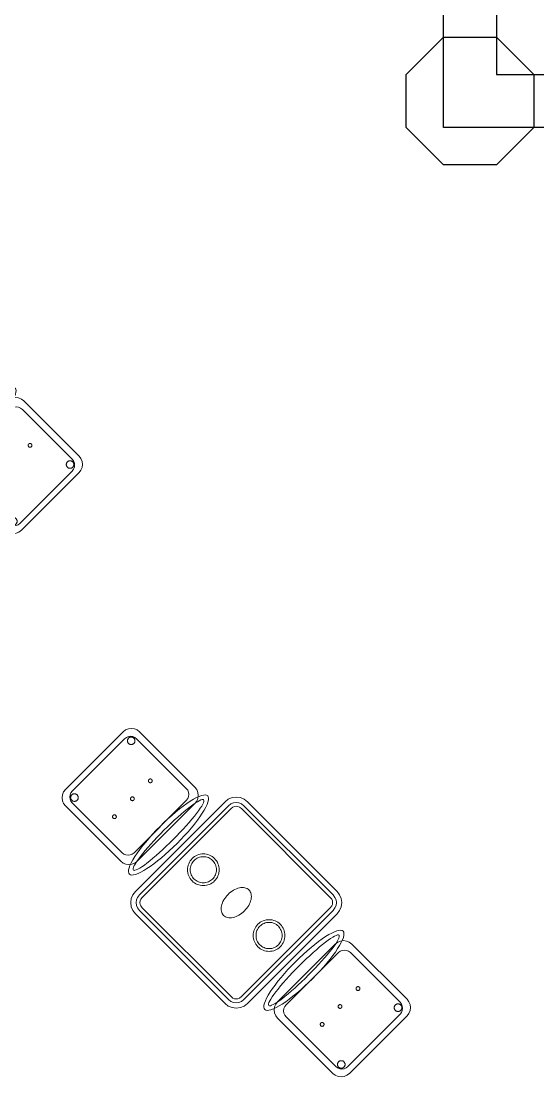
# Model space of a CAD drawing. Header units: metres. Extents: x 2172.2 to 2210.6, y 415.3 to 458.1.
# Drawn here: x 2199.91 to 2202.36, y 432.27 to 437.29 of the extents above; entities that cross this region are included whole.
import ezdxf

# ---------------------------------------------------------------- set-up
doc = ezdxf.new("R2010")
doc.units = ezdxf.units.M
for name, color, linetype, lineweight in [('NC_N1_CHAIRS', 7, 'CONTINUOUS', 13), ('NC_N1_COLUMNS', 7, 'CONTINUOUS', 25), ('NC_N1_TABLES', 7, 'CONTINUOUS', 13), ('NC_N1_WALLS', 7, 'CONTINUOUS', 25)]:
    doc.layers.add(name, color=color, linetype=linetype, lineweight=lineweight)

# ---------------------------------------------------------------- blocks, each defined once
blk = doc.blocks.new('NC_N1_ARCHITECTURE')
at = {"layer": 'NC_N1_COLUMNS', "linetype": 'CONTINUOUS', "lineweight": -2}
blk.add_lwpolyline([(11.911421, 2.614322), (11.734645, 2.791097), (11.734677, 3.041131), (11.911421, 3.217871), (12.161419, 3.217871), (12.338195, 3.041095), (12.338195, 2.791097), (12.161419, 2.614322)], close=True, dxfattribs=at)
at = {"layer": 'NC_N1_WALLS', "linetype": 'CONTINUOUS', "lineweight": -2}
blk.add_lwpolyline([(11.91142, 2.791096), (11.91142, 6.166096), (12.16142, 6.166096), (12.16142, 3.041096), (13.53642, 3.041096), (13.53642, 2.791096)], close=True, dxfattribs=at)
blk = doc.blocks.new('NC_N1_CHAIR_IVORY')
at = {"color": 0, "linetype": 'CONTINUOUS', "lineweight": -2}
for points in [[(0.262, 0.222), (0.2607, 0.2276), (0.257, 0.2331), (0.2507, 0.2385), (0.2421, 0.2438), (0.2311, 0.2489), (0.2178, 0.2537), (0.2025, 0.2582), (0.1853, 0.2623), (0.1662, 0.2661), (0.1456, 0.2694), (0.1235, 0.2723), (0.1003, 0.2747), (0.0761, 0.2765), (0.0511, 0.2779), (0.0257, 0.2787), (0, 0.279), (-0.0257, 0.2787), (-0.0511, 0.2779), (-0.0761, 0.2765), (-0.1003, 0.2747), (-0.1235, 0.2723), (-0.1456, 0.2694), (-0.1662, 0.2661), (-0.1853, 0.2623), (-0.2025, 0.2582), (-0.2178, 0.2537), (-0.2311, 0.2489), (-0.2421, 0.2438), (-0.2507, 0.2385), (-0.257, 0.2331), (-0.2607, 0.2276), (-0.262, 0.222), (-0.2607, 0.2164), (-0.257, 0.2109), (-0.2507, 0.2055), (-0.2421, 0.2002), (-0.2311, 0.1951), (-0.2178, 0.1903), (-0.2025, 0.1858), (-0.1853, 0.1817), (-0.1662, 0.1779), (-0.1456, 0.1746), (-0.1235, 0.1717), (-0.1003, 0.1693), (-0.0761, 0.1675), (-0.0511, 0.1661), (-0.0257, 0.1653), (0, 0.165), (0.0257, 0.1653), (0.0511, 0.1661), (0.0761, 0.1675), (0.1003, 0.1693), (0.1235, 0.1717), (0.1456, 0.1746), (0.1662, 0.1779), (0.1853, 0.1817), (0.2025, 0.1858), (0.2178, 0.1903), (0.2311, 0.1951), (0.2421, 0.2002), (0.2507, 0.2055), (0.257, 0.2109), (0.2607, 0.2164)], [(0.235, 0.222), (0.2339, 0.225), (0.2305, 0.228), (0.2249, 0.231), (0.2171, 0.2339), (0.2073, 0.2366), (0.1954, 0.2392), (0.1817, 0.2417), (0.1662, 0.2439), (0.1491, 0.246), (0.1306, 0.2478), (0.1108, 0.2493), (0.0899, 0.2506), (0.0682, 0.2517), (0.0458, 0.2524), (0.023, 0.2529), (0, 0.253), (-0.023, 0.2529), (-0.0458, 0.2524), (-0.0682, 0.2517), (-0.0899, 0.2506), (-0.1108, 0.2493), (-0.1306, 0.2478), (-0.1491, 0.246), (-0.1662, 0.2439), (-0.1817, 0.2417), (-0.1954, 0.2392), (-0.2073, 0.2366), (-0.2171, 0.2339), (-0.2249, 0.231), (-0.2305, 0.228), (-0.2339, 0.225), (-0.235, 0.222), (-0.2339, 0.219), (-0.2305, 0.216), (-0.2249, 0.213), (-0.2171, 0.2101), (-0.2073, 0.2074), (-0.1954, 0.2048), (-0.1817, 0.2023), (-0.1662, 0.2001), (-0.1491, 0.198), (-0.1306, 0.1962), (-0.1108, 0.1947), (-0.0899, 0.1934), (-0.0682, 0.1923), (-0.0458, 0.1916), (-0.023, 0.1911), (0, 0.191), (0.023, 0.1911), (0.0458, 0.1916), (0.0682, 0.1923), (0.0899, 0.1934), (0.1108, 0.1947), (0.1306, 0.1962), (0.1491, 0.198), (0.1662, 0.2001), (0.1817, 0.2023), (0.1954, 0.2048), (0.2073, 0.2074), (0.2171, 0.2101), (0.2249, 0.213), (0.2305, 0.216), (0.2339, 0.219)], [(0.193, -0.275), (-0.193, -0.275), (-0.2072, -0.2731), (-0.2205, -0.2676), (-0.2319, -0.2589), (-0.2406, -0.2475), (-0.2461, -0.2342), (-0.248, -0.22), (-0.248, 0.15), (-0.2461, 0.1642), (-0.2406, 0.1775), (-0.2319, 0.1889), (-0.2205, 0.1976), (-0.2072, 0.2031), (-0.193, 0.205), (0.193, 0.205), (0.2072, 0.2031), (0.2205, 0.1976), (0.2319, 0.1889), (0.2406, 0.1775), (0.2461, 0.1642), (0.248, 0.15), (0.248, -0.22), (0.2461, -0.2342), (0.2406, -0.2475), (0.2319, -0.2589), (0.2205, -0.2676), (0.2072, -0.2731)], [(0.175, -0.247), (-0.175, -0.247), (-0.1854, -0.2456), (-0.195, -0.2416), (-0.2033, -0.2353), (-0.2096, -0.227), (-0.2136, -0.2174), (-0.215, -0.207), (-0.215, 0.126), (-0.2136, 0.1364), (-0.2096, 0.146), (-0.2033, 0.1543), (-0.195, 0.1606), (-0.1854, 0.1646), (-0.175, 0.166), (0.175, 0.166), (0.1854, 0.1646), (0.195, 0.1606), (0.2033, 0.1543), (0.2096, 0.146), (0.2136, 0.1364), (0.215, 0.126), (0.215, -0.207), (0.2136, -0.2174), (0.2096, -0.227), (0.2033, -0.2353), (0.195, -0.2416), (0.1854, -0.2456)], [(-0.111, -0.02), (-0.111, -0.0209), (-0.1112, -0.0218), (-0.1114, -0.0226), (-0.1117, -0.0234), (-0.1121, -0.0242), (-0.1125, -0.025), (-0.113, -0.0257), (-0.1136, -0.0264), (-0.1143, -0.027), (-0.115, -0.0275), (-0.1158, -0.0279), (-0.1166, -0.0283), (-0.1174, -0.0286), (-0.1182, -0.0288), (-0.1191, -0.029), (-0.12, -0.029), (-0.1209, -0.029), (-0.1218, -0.0288), (-0.1226, -0.0286), (-0.1234, -0.0283), (-0.1242, -0.0279), (-0.125, -0.0275), (-0.1257, -0.027), (-0.1264, -0.0264), (-0.127, -0.0257), (-0.1275, -0.025), (-0.1279, -0.0242), (-0.1283, -0.0234), (-0.1286, -0.0226), (-0.1288, -0.0218), (-0.129, -0.0209), (-0.129, -0.02), (-0.129, -0.0191), (-0.1288, -0.0182), (-0.1286, -0.0174), (-0.1283, -0.0166), (-0.1279, -0.0158), (-0.1275, -0.015), (-0.127, -0.0143), (-0.1264, -0.0136), (-0.1257, -0.013), (-0.125, -0.0125), (-0.1242, -0.0121), (-0.1234, -0.0117), (-0.1226, -0.0114), (-0.1218, -0.0112), (-0.1209, -0.011), (-0.12, -0.011), (-0.1191, -0.011), (-0.1182, -0.0112), (-0.1174, -0.0114), (-0.1166, -0.0117), (-0.1158, -0.0121), (-0.115, -0.0125), (-0.1143, -0.013), (-0.1136, -0.0136), (-0.113, -0.0143), (-0.1125, -0.015), (-0.1121, -0.0158), (-0.1117, -0.0166), (-0.1114, -0.0174), (-0.1112, -0.0182), (-0.111, -0.0191)], [(0.009, -0.02), (0.009, -0.0209), (0.0088, -0.0218), (0.0086, -0.0226), (0.0083, -0.0234), (0.0079, -0.0242), (0.0075, -0.025), (0.007, -0.0257), (0.0064, -0.0264), (0.0057, -0.027), (0.005, -0.0275), (0.0042, -0.0279), (0.0034, -0.0283), (0.0026, -0.0286), (0.0018, -0.0288), (0.0009, -0.029), (0, -0.029), (-0.0009, -0.029), (-0.0018, -0.0288), (-0.0026, -0.0286), (-0.0034, -0.0283), (-0.0042, -0.0279), (-0.005, -0.0275), (-0.0057, -0.027), (-0.0064, -0.0264), (-0.007, -0.0257), (-0.0075, -0.025), (-0.0079, -0.0242), (-0.0083, -0.0234), (-0.0086, -0.0226), (-0.0088, -0.0218), (-0.009, -0.0209), (-0.009, -0.02), (-0.009, -0.0191), (-0.0088, -0.0182), (-0.0086, -0.0174), (-0.0083, -0.0166), (-0.0079, -0.0158), (-0.0075, -0.015), (-0.007, -0.0143), (-0.0064, -0.0136), (-0.0057, -0.013), (-0.005, -0.0125), (-0.0042, -0.0121), (-0.0034, -0.0117), (-0.0026, -0.0114), (-0.0018, -0.0112), (-0.0009, -0.011), (0, -0.011), (0.0009, -0.011), (0.0018, -0.0112), (0.0026, -0.0114), (0.0034, -0.0117), (0.0042, -0.0121), (0.005, -0.0125), (0.0057, -0.013), (0.0064, -0.0136), (0.007, -0.0143), (0.0075, -0.015), (0.0079, -0.0158), (0.0083, -0.0166), (0.0086, -0.0174), (0.0088, -0.0182), (0.009, -0.0191)], [(0.129, -0.02), (0.129, -0.0209), (0.1288, -0.0218), (0.1286, -0.0226), (0.1283, -0.0234), (0.1279, -0.0242), (0.1275, -0.025), (0.127, -0.0257), (0.1264, -0.0264), (0.1257, -0.027), (0.125, -0.0275), (0.1242, -0.0279), (0.1234, -0.0283), (0.1226, -0.0286), (0.1218, -0.0288), (0.1209, -0.029), (0.12, -0.029), (0.1191, -0.029), (0.1182, -0.0288), (0.1174, -0.0286), (0.1166, -0.0283), (0.1158, -0.0279), (0.115, -0.0275), (0.1143, -0.027), (0.1136, -0.0264), (0.113, -0.0257), (0.1125, -0.025), (0.1121, -0.0242), (0.1117, -0.0234), (0.1114, -0.0226), (0.1112, -0.0218), (0.111, -0.0209), (0.111, -0.02), (0.111, -0.0191), (0.1112, -0.0182), (0.1114, -0.0174), (0.1117, -0.0166), (0.1121, -0.0158), (0.1125, -0.015), (0.113, -0.0143), (0.1136, -0.0136), (0.1143, -0.013), (0.115, -0.0125), (0.1158, -0.0121), (0.1166, -0.0117), (0.1174, -0.0114), (0.1182, -0.0112), (0.1191, -0.011), (0.12, -0.011), (0.1209, -0.011), (0.1218, -0.0112), (0.1226, -0.0114), (0.1234, -0.0117), (0.1242, -0.0121), (0.125, -0.0125), (0.1257, -0.013), (0.1264, -0.0136), (0.127, -0.0143), (0.1275, -0.015), (0.1279, -0.0158), (0.1283, -0.0166), (0.1286, -0.0174), (0.1288, -0.0182), (0.129, -0.0191)], [(-0.172, -0.218), (-0.1721, -0.2198), (-0.1723, -0.2215), (-0.1728, -0.2232), (-0.1734, -0.2249), (-0.1741, -0.2265), (-0.175, -0.228), (-0.1761, -0.2294), (-0.1773, -0.2307), (-0.1786, -0.2319), (-0.18, -0.233), (-0.1815, -0.2339), (-0.1831, -0.2346), (-0.1848, -0.2352), (-0.1865, -0.2357), (-0.1882, -0.2359), (-0.19, -0.236), (-0.1918, -0.2359), (-0.1935, -0.2357), (-0.1952, -0.2352), (-0.1969, -0.2346), (-0.1985, -0.2339), (-0.2, -0.233), (-0.2014, -0.2319), (-0.2027, -0.2307), (-0.2039, -0.2294), (-0.205, -0.228), (-0.2059, -0.2265), (-0.2066, -0.2249), (-0.2072, -0.2232), (-0.2077, -0.2215), (-0.2079, -0.2198), (-0.208, -0.218), (-0.2079, -0.2162), (-0.2077, -0.2145), (-0.2072, -0.2128), (-0.2066, -0.2111), (-0.2059, -0.2095), (-0.205, -0.208), (-0.2039, -0.2066), (-0.2027, -0.2053), (-0.2014, -0.2041), (-0.2, -0.203), (-0.1985, -0.2021), (-0.1969, -0.2014), (-0.1952, -0.2008), (-0.1935, -0.2003), (-0.1918, -0.2001), (-0.19, -0.2), (-0.1882, -0.2001), (-0.1865, -0.2003), (-0.1848, -0.2008), (-0.1831, -0.2014), (-0.1815, -0.2021), (-0.18, -0.203), (-0.1786, -0.2041), (-0.1773, -0.2053), (-0.1761, -0.2066), (-0.175, -0.208), (-0.1741, -0.2095), (-0.1734, -0.2111), (-0.1728, -0.2128), (-0.1723, -0.2145), (-0.1721, -0.2162)], [(0.208, -0.218), (0.2079, -0.2198), (0.2077, -0.2215), (0.2072, -0.2232), (0.2066, -0.2249), (0.2059, -0.2265), (0.205, -0.228), (0.2039, -0.2294), (0.2027, -0.2307), (0.2014, -0.2319), (0.2, -0.233), (0.1985, -0.2339), (0.1969, -0.2346), (0.1952, -0.2352), (0.1935, -0.2357), (0.1918, -0.2359), (0.19, -0.236), (0.1882, -0.2359), (0.1865, -0.2357), (0.1848, -0.2352), (0.1831, -0.2346), (0.1815, -0.2339), (0.18, -0.233), (0.1786, -0.2319), (0.1773, -0.2307), (0.1761, -0.2294), (0.175, -0.228), (0.1741, -0.2265), (0.1734, -0.2249), (0.1728, -0.2232), (0.1723, -0.2215), (0.1721, -0.2198), (0.172, -0.218), (0.1721, -0.2162), (0.1723, -0.2145), (0.1728, -0.2128), (0.1734, -0.2111), (0.1741, -0.2095), (0.175, -0.208), (0.1761, -0.2066), (0.1773, -0.2053), (0.1786, -0.2041), (0.18, -0.203), (0.1815, -0.2021), (0.1831, -0.2014), (0.1848, -0.2008), (0.1865, -0.2003), (0.1882, -0.2001), (0.19, -0.2), (0.1918, -0.2001), (0.1935, -0.2003), (0.1952, -0.2008), (0.1969, -0.2014), (0.1985, -0.2021), (0.2, -0.203), (0.2014, -0.2041), (0.2027, -0.2053), (0.2039, -0.2066), (0.205, -0.208), (0.2059, -0.2095), (0.2066, -0.2111), (0.2072, -0.2128), (0.2077, -0.2145), (0.2079, -0.2162)]]:
    blk.add_lwpolyline(points, close=True, dxfattribs=at)
blk = doc.blocks.new('NC_N1_DINING_TWO_SQUARE')
at = {"color": 0, "linetype": 'CONTINUOUS', "lineweight": -2}
for points in [[(0.3, -0.375), (-0.3, -0.375), (-0.3194, -0.3724), (-0.3375, -0.365), (-0.353, -0.353), (-0.365, -0.3375), (-0.3724, -0.3194), (-0.375, -0.3), (-0.375, 0.3), (-0.3724, 0.3194), (-0.365, 0.3375), (-0.353, 0.353), (-0.3375, 0.365), (-0.3194, 0.3724), (-0.3, 0.375), (0.3, 0.375), (0.3194, 0.3724), (0.3375, 0.365), (0.353, 0.353), (0.365, 0.3375), (0.3724, 0.3194), (0.375, 0.3), (0.375, -0.3), (0.3724, -0.3194), (0.365, -0.3375), (0.353, -0.353), (0.3375, -0.365), (0.3194, -0.3724)], [(0.2984, -0.35), (-0.2984, -0.35), (-0.3129, -0.3481), (-0.3249, -0.3431), (-0.3352, -0.3352), (-0.3431, -0.3249), (-0.3481, -0.3129), (-0.35, -0.2984), (-0.35, 0.2984), (-0.3481, 0.3129), (-0.3431, 0.3249), (-0.3352, 0.3352), (-0.3249, 0.3431), (-0.3129, 0.3481), (-0.2984, 0.35), (0.2984, 0.35), (0.3129, 0.3481), (0.3249, 0.3431), (0.3352, 0.3352), (0.3431, 0.3249), (0.3481, 0.3129), (0.35, 0.2984), (0.35, -0.2984), (0.3481, -0.3129), (0.3431, -0.3249), (0.3352, -0.3352), (0.3249, -0.3431), (0.3129, -0.3481)], [(0.2972, -0.332), (-0.2972, -0.332), (-0.3082, -0.3306), (-0.3158, -0.3274), (-0.3224, -0.3224), (-0.3274, -0.3158), (-0.3306, -0.3082), (-0.332, -0.2972), (-0.332, 0.2972), (-0.3306, 0.3082), (-0.3274, 0.3158), (-0.3224, 0.3224), (-0.3158, 0.3274), (-0.3082, 0.3306), (-0.2972, 0.332), (0.2972, 0.332), (0.3082, 0.3306), (0.3158, 0.3274), (0.3224, 0.3224), (0.3274, 0.3158), (0.3306, 0.3082), (0.332, 0.2972), (0.332, -0.2972), (0.3306, -0.3082), (0.3274, -0.3158), (0.3224, -0.3224), (0.3158, -0.3274), (0.3082, -0.3306)], [(0.075, 0.22), (0.0746, 0.2126), (0.0736, 0.2054), (0.0718, 0.1982), (0.0693, 0.1913), (0.0661, 0.1846), (0.0624, 0.1783), (0.058, 0.1724), (0.053, 0.167), (0.0476, 0.162), (0.0417, 0.1576), (0.0354, 0.1539), (0.0287, 0.1507), (0.0218, 0.1482), (0.0146, 0.1464), (0.0074, 0.1454), (0, 0.145), (-0.0074, 0.1454), (-0.0146, 0.1464), (-0.0218, 0.1482), (-0.0287, 0.1507), (-0.0354, 0.1539), (-0.0417, 0.1576), (-0.0476, 0.162), (-0.053, 0.167), (-0.058, 0.1724), (-0.0624, 0.1783), (-0.0661, 0.1846), (-0.0693, 0.1913), (-0.0718, 0.1982), (-0.0736, 0.2054), (-0.0746, 0.2126), (-0.075, 0.22), (-0.0746, 0.2274), (-0.0736, 0.2346), (-0.0718, 0.2418), (-0.0693, 0.2487), (-0.0661, 0.2554), (-0.0624, 0.2617), (-0.058, 0.2676), (-0.053, 0.273), (-0.0476, 0.278), (-0.0417, 0.2824), (-0.0354, 0.2861), (-0.0287, 0.2893), (-0.0218, 0.2918), (-0.0146, 0.2936), (-0.0074, 0.2946), (0, 0.295), (0.0074, 0.2946), (0.0146, 0.2936), (0.0218, 0.2918), (0.0287, 0.2893), (0.0354, 0.2861), (0.0417, 0.2824), (0.0476, 0.278), (0.053, 0.273), (0.058, 0.2676), (0.0624, 0.2617), (0.0661, 0.2554), (0.0693, 0.2487), (0.0718, 0.2418), (0.0736, 0.2346), (0.0746, 0.2274)], [(0.062, 0.22), (0.0617, 0.2139), (0.0608, 0.2079), (0.0593, 0.202), (0.0573, 0.1963), (0.0547, 0.1908), (0.0516, 0.1856), (0.0479, 0.1807), (0.0438, 0.1762), (0.0393, 0.1721), (0.0344, 0.1684), (0.0292, 0.1653), (0.0237, 0.1627), (0.018, 0.1607), (0.0121, 0.1592), (0.0061, 0.1583), (0, 0.158), (-0.0061, 0.1583), (-0.0121, 0.1592), (-0.018, 0.1607), (-0.0237, 0.1627), (-0.0292, 0.1653), (-0.0344, 0.1684), (-0.0393, 0.1721), (-0.0438, 0.1762), (-0.0479, 0.1807), (-0.0516, 0.1856), (-0.0547, 0.1908), (-0.0573, 0.1963), (-0.0593, 0.202), (-0.0608, 0.2079), (-0.0617, 0.2139), (-0.062, 0.22), (-0.0617, 0.2261), (-0.0608, 0.2321), (-0.0593, 0.238), (-0.0573, 0.2437), (-0.0547, 0.2492), (-0.0516, 0.2544), (-0.0479, 0.2593), (-0.0438, 0.2638), (-0.0393, 0.2679), (-0.0344, 0.2716), (-0.0292, 0.2747), (-0.0237, 0.2773), (-0.018, 0.2793), (-0.0121, 0.2808), (-0.0061, 0.2817), (0, 0.282), (0.0061, 0.2817), (0.0121, 0.2808), (0.018, 0.2793), (0.0237, 0.2773), (0.0292, 0.2747), (0.0344, 0.2716), (0.0393, 0.2679), (0.0438, 0.2638), (0.0479, 0.2593), (0.0516, 0.2544), (0.0547, 0.2492), (0.0573, 0.2437), (0.0593, 0.238), (0.0608, 0.2321), (0.0617, 0.2261)], [(0.085, 0), (0.0846, 0.0054), (0.0834, 0.0107), (0.0813, 0.016), (0.0785, 0.021), (0.075, 0.0259), (0.0707, 0.0306), (0.0657, 0.0349), (0.0601, 0.0389), (0.0539, 0.0425), (0.0472, 0.0457), (0.0401, 0.0485), (0.0325, 0.0508), (0.0247, 0.0526), (0.0166, 0.0539), (0.0083, 0.0547), (0, 0.055), (-0.0083, 0.0547), (-0.0166, 0.0539), (-0.0247, 0.0526), (-0.0325, 0.0508), (-0.0401, 0.0485), (-0.0472, 0.0457), (-0.0539, 0.0425), (-0.0601, 0.0389), (-0.0657, 0.0349), (-0.0707, 0.0306), (-0.075, 0.0259), (-0.0785, 0.021), (-0.0813, 0.016), (-0.0834, 0.0107), (-0.0846, 0.0054), (-0.085, 0), (-0.0846, -0.0054), (-0.0834, -0.0107), (-0.0813, -0.016), (-0.0785, -0.021), (-0.075, -0.0259), (-0.0707, -0.0306), (-0.0657, -0.0349), (-0.0601, -0.0389), (-0.0539, -0.0425), (-0.0472, -0.0457), (-0.0401, -0.0485), (-0.0325, -0.0508), (-0.0247, -0.0526), (-0.0166, -0.0539), (-0.0083, -0.0547), (0, -0.055), (0.0083, -0.0547), (0.0166, -0.0539), (0.0247, -0.0526), (0.0325, -0.0508), (0.0401, -0.0485), (0.0472, -0.0457), (0.0539, -0.0425), (0.0601, -0.0389), (0.0657, -0.0349), (0.0707, -0.0306), (0.075, -0.0259), (0.0785, -0.021), (0.0813, -0.016), (0.0834, -0.0107), (0.0846, -0.0054)], [(0.075, -0.22), (0.0746, -0.2274), (0.0736, -0.2346), (0.0718, -0.2418), (0.0693, -0.2487), (0.0661, -0.2554), (0.0624, -0.2617), (0.058, -0.2676), (0.053, -0.273), (0.0476, -0.278), (0.0417, -0.2824), (0.0354, -0.2861), (0.0287, -0.2893), (0.0218, -0.2918), (0.0146, -0.2936), (0.0074, -0.2946), (0, -0.295), (-0.0074, -0.2946), (-0.0146, -0.2936), (-0.0218, -0.2918), (-0.0287, -0.2893), (-0.0354, -0.2861), (-0.0417, -0.2824), (-0.0476, -0.278), (-0.053, -0.273), (-0.058, -0.2676), (-0.0624, -0.2617), (-0.0661, -0.2554), (-0.0693, -0.2487), (-0.0718, -0.2418), (-0.0736, -0.2346), (-0.0746, -0.2274), (-0.075, -0.22), (-0.0746, -0.2126), (-0.0736, -0.2054), (-0.0718, -0.1982), (-0.0693, -0.1913), (-0.0661, -0.1846), (-0.0624, -0.1783), (-0.058, -0.1724), (-0.053, -0.167), (-0.0476, -0.162), (-0.0417, -0.1576), (-0.0354, -0.1539), (-0.0287, -0.1507), (-0.0218, -0.1482), (-0.0146, -0.1464), (-0.0074, -0.1454), (0, -0.145), (0.0074, -0.1454), (0.0146, -0.1464), (0.0218, -0.1482), (0.0287, -0.1507), (0.0354, -0.1539), (0.0417, -0.1576), (0.0476, -0.162), (0.053, -0.167), (0.058, -0.1724), (0.0624, -0.1783), (0.0661, -0.1846), (0.0693, -0.1913), (0.0718, -0.1982), (0.0736, -0.2054), (0.0746, -0.2126)], [(0.062, -0.22), (0.0617, -0.2261), (0.0608, -0.2321), (0.0593, -0.238), (0.0573, -0.2437), (0.0547, -0.2492), (0.0516, -0.2544), (0.0479, -0.2593), (0.0438, -0.2638), (0.0393, -0.2679), (0.0344, -0.2716), (0.0292, -0.2747), (0.0237, -0.2773), (0.018, -0.2793), (0.0121, -0.2808), (0.0061, -0.2817), (0, -0.282), (-0.0061, -0.2817), (-0.0121, -0.2808), (-0.018, -0.2793), (-0.0237, -0.2773), (-0.0292, -0.2747), (-0.0344, -0.2716), (-0.0393, -0.2679), (-0.0438, -0.2638), (-0.0479, -0.2593), (-0.0516, -0.2544), (-0.0547, -0.2492), (-0.0573, -0.2437), (-0.0593, -0.238), (-0.0608, -0.2321), (-0.0617, -0.2261), (-0.062, -0.22), (-0.0617, -0.2139), (-0.0608, -0.2079), (-0.0593, -0.202), (-0.0573, -0.1963), (-0.0547, -0.1908), (-0.0516, -0.1856), (-0.0479, -0.1807), (-0.0438, -0.1762), (-0.0393, -0.1721), (-0.0344, -0.1684), (-0.0292, -0.1653), (-0.0237, -0.1627), (-0.018, -0.1607), (-0.0121, -0.1592), (-0.0061, -0.1583), (0, -0.158), (0.0061, -0.1583), (0.0121, -0.1592), (0.018, -0.1607), (0.0237, -0.1627), (0.0292, -0.1653), (0.0344, -0.1684), (0.0393, -0.1721), (0.0438, -0.1762), (0.0479, -0.1807), (0.0516, -0.1856), (0.0547, -0.1908), (0.0573, -0.1963), (0.0593, -0.202), (0.0608, -0.2079), (0.0617, -0.2139)]]:
    blk.add_lwpolyline(points, close=True, dxfattribs=at)
blk = doc.blocks.new('NC_N1_CHAIR_OLIVE')
at = {"color": 0, "linetype": 'CONTINUOUS', "lineweight": -2}
for points in [[(0.262, 0.222), (0.2607, 0.2276), (0.257, 0.2331), (0.2507, 0.2385), (0.2421, 0.2438), (0.2311, 0.2489), (0.2178, 0.2537), (0.2025, 0.2582), (0.1853, 0.2623), (0.1662, 0.2661), (0.1456, 0.2694), (0.1235, 0.2723), (0.1003, 0.2747), (0.0761, 0.2765), (0.0511, 0.2779), (0.0257, 0.2787), (0, 0.279), (-0.0257, 0.2787), (-0.0511, 0.2779), (-0.0761, 0.2765), (-0.1003, 0.2747), (-0.1235, 0.2723), (-0.1456, 0.2694), (-0.1662, 0.2661), (-0.1853, 0.2623), (-0.2025, 0.2582), (-0.2178, 0.2537), (-0.2311, 0.2489), (-0.2421, 0.2438), (-0.2507, 0.2385), (-0.257, 0.2331), (-0.2607, 0.2276), (-0.262, 0.222), (-0.2607, 0.2164), (-0.257, 0.2109), (-0.2507, 0.2055), (-0.2421, 0.2002), (-0.2311, 0.1951), (-0.2178, 0.1903), (-0.2025, 0.1858), (-0.1853, 0.1817), (-0.1662, 0.1779), (-0.1456, 0.1746), (-0.1235, 0.1717), (-0.1003, 0.1693), (-0.0761, 0.1675), (-0.0511, 0.1661), (-0.0257, 0.1653), (0, 0.165), (0.0257, 0.1653), (0.0511, 0.1661), (0.0761, 0.1675), (0.1003, 0.1693), (0.1235, 0.1717), (0.1456, 0.1746), (0.1662, 0.1779), (0.1853, 0.1817), (0.2025, 0.1858), (0.2178, 0.1903), (0.2311, 0.1951), (0.2421, 0.2002), (0.2507, 0.2055), (0.257, 0.2109), (0.2607, 0.2164)], [(0.235, 0.222), (0.2339, 0.225), (0.2305, 0.228), (0.2249, 0.231), (0.2171, 0.2339), (0.2073, 0.2366), (0.1954, 0.2392), (0.1817, 0.2417), (0.1662, 0.2439), (0.1491, 0.246), (0.1306, 0.2478), (0.1108, 0.2493), (0.0899, 0.2506), (0.0682, 0.2517), (0.0458, 0.2524), (0.023, 0.2529), (0, 0.253), (-0.023, 0.2529), (-0.0458, 0.2524), (-0.0682, 0.2517), (-0.0899, 0.2506), (-0.1108, 0.2493), (-0.1306, 0.2478), (-0.1491, 0.246), (-0.1662, 0.2439), (-0.1817, 0.2417), (-0.1954, 0.2392), (-0.2073, 0.2366), (-0.2171, 0.2339), (-0.2249, 0.231), (-0.2305, 0.228), (-0.2339, 0.225), (-0.235, 0.222), (-0.2339, 0.219), (-0.2305, 0.216), (-0.2249, 0.213), (-0.2171, 0.2101), (-0.2073, 0.2074), (-0.1954, 0.2048), (-0.1817, 0.2023), (-0.1662, 0.2001), (-0.1491, 0.198), (-0.1306, 0.1962), (-0.1108, 0.1947), (-0.0899, 0.1934), (-0.0682, 0.1923), (-0.0458, 0.1916), (-0.023, 0.1911), (0, 0.191), (0.023, 0.1911), (0.0458, 0.1916), (0.0682, 0.1923), (0.0899, 0.1934), (0.1108, 0.1947), (0.1306, 0.1962), (0.1491, 0.198), (0.1662, 0.2001), (0.1817, 0.2023), (0.1954, 0.2048), (0.2073, 0.2074), (0.2171, 0.2101), (0.2249, 0.213), (0.2305, 0.216), (0.2339, 0.219)], [(0.193, -0.275), (-0.193, -0.275), (-0.2072, -0.2731), (-0.2205, -0.2676), (-0.2319, -0.2589), (-0.2406, -0.2475), (-0.2461, -0.2342), (-0.248, -0.22), (-0.248, 0.15), (-0.2461, 0.1642), (-0.2406, 0.1775), (-0.2319, 0.1889), (-0.2205, 0.1976), (-0.2072, 0.2031), (-0.193, 0.205), (0.193, 0.205), (0.2072, 0.2031), (0.2205, 0.1976), (0.2319, 0.1889), (0.2406, 0.1775), (0.2461, 0.1642), (0.248, 0.15), (0.248, -0.22), (0.2461, -0.2342), (0.2406, -0.2475), (0.2319, -0.2589), (0.2205, -0.2676), (0.2072, -0.2731)], [(0.175, -0.247), (-0.175, -0.247), (-0.1854, -0.2456), (-0.195, -0.2416), (-0.2033, -0.2353), (-0.2096, -0.227), (-0.2136, -0.2174), (-0.215, -0.207), (-0.215, 0.126), (-0.2136, 0.1364), (-0.2096, 0.146), (-0.2033, 0.1543), (-0.195, 0.1606), (-0.1854, 0.1646), (-0.175, 0.166), (0.175, 0.166), (0.1854, 0.1646), (0.195, 0.1606), (0.2033, 0.1543), (0.2096, 0.146), (0.2136, 0.1364), (0.215, 0.126), (0.215, -0.207), (0.2136, -0.2174), (0.2096, -0.227), (0.2033, -0.2353), (0.195, -0.2416), (0.1854, -0.2456)], [(-0.111, -0.02), (-0.111, -0.0209), (-0.1112, -0.0218), (-0.1114, -0.0226), (-0.1117, -0.0234), (-0.1121, -0.0242), (-0.1125, -0.025), (-0.113, -0.0257), (-0.1136, -0.0264), (-0.1143, -0.027), (-0.115, -0.0275), (-0.1158, -0.0279), (-0.1166, -0.0283), (-0.1174, -0.0286), (-0.1182, -0.0288), (-0.1191, -0.029), (-0.12, -0.029), (-0.1209, -0.029), (-0.1218, -0.0288), (-0.1226, -0.0286), (-0.1234, -0.0283), (-0.1242, -0.0279), (-0.125, -0.0275), (-0.1257, -0.027), (-0.1264, -0.0264), (-0.127, -0.0257), (-0.1275, -0.025), (-0.1279, -0.0242), (-0.1283, -0.0234), (-0.1286, -0.0226), (-0.1288, -0.0218), (-0.129, -0.0209), (-0.129, -0.02), (-0.129, -0.0191), (-0.1288, -0.0182), (-0.1286, -0.0174), (-0.1283, -0.0166), (-0.1279, -0.0158), (-0.1275, -0.015), (-0.127, -0.0143), (-0.1264, -0.0136), (-0.1257, -0.013), (-0.125, -0.0125), (-0.1242, -0.0121), (-0.1234, -0.0117), (-0.1226, -0.0114), (-0.1218, -0.0112), (-0.1209, -0.011), (-0.12, -0.011), (-0.1191, -0.011), (-0.1182, -0.0112), (-0.1174, -0.0114), (-0.1166, -0.0117), (-0.1158, -0.0121), (-0.115, -0.0125), (-0.1143, -0.013), (-0.1136, -0.0136), (-0.113, -0.0143), (-0.1125, -0.015), (-0.1121, -0.0158), (-0.1117, -0.0166), (-0.1114, -0.0174), (-0.1112, -0.0182), (-0.111, -0.0191)], [(0.009, -0.02), (0.009, -0.0209), (0.0088, -0.0218), (0.0086, -0.0226), (0.0083, -0.0234), (0.0079, -0.0242), (0.0075, -0.025), (0.007, -0.0257), (0.0064, -0.0264), (0.0057, -0.027), (0.005, -0.0275), (0.0042, -0.0279), (0.0034, -0.0283), (0.0026, -0.0286), (0.0018, -0.0288), (0.0009, -0.029), (0, -0.029), (-0.0009, -0.029), (-0.0018, -0.0288), (-0.0026, -0.0286), (-0.0034, -0.0283), (-0.0042, -0.0279), (-0.005, -0.0275), (-0.0057, -0.027), (-0.0064, -0.0264), (-0.007, -0.0257), (-0.0075, -0.025), (-0.0079, -0.0242), (-0.0083, -0.0234), (-0.0086, -0.0226), (-0.0088, -0.0218), (-0.009, -0.0209), (-0.009, -0.02), (-0.009, -0.0191), (-0.0088, -0.0182), (-0.0086, -0.0174), (-0.0083, -0.0166), (-0.0079, -0.0158), (-0.0075, -0.015), (-0.007, -0.0143), (-0.0064, -0.0136), (-0.0057, -0.013), (-0.005, -0.0125), (-0.0042, -0.0121), (-0.0034, -0.0117), (-0.0026, -0.0114), (-0.0018, -0.0112), (-0.0009, -0.011), (0, -0.011), (0.0009, -0.011), (0.0018, -0.0112), (0.0026, -0.0114), (0.0034, -0.0117), (0.0042, -0.0121), (0.005, -0.0125), (0.0057, -0.013), (0.0064, -0.0136), (0.007, -0.0143), (0.0075, -0.015), (0.0079, -0.0158), (0.0083, -0.0166), (0.0086, -0.0174), (0.0088, -0.0182), (0.009, -0.0191)], [(0.129, -0.02), (0.129, -0.0209), (0.1288, -0.0218), (0.1286, -0.0226), (0.1283, -0.0234), (0.1279, -0.0242), (0.1275, -0.025), (0.127, -0.0257), (0.1264, -0.0264), (0.1257, -0.027), (0.125, -0.0275), (0.1242, -0.0279), (0.1234, -0.0283), (0.1226, -0.0286), (0.1218, -0.0288), (0.1209, -0.029), (0.12, -0.029), (0.1191, -0.029), (0.1182, -0.0288), (0.1174, -0.0286), (0.1166, -0.0283), (0.1158, -0.0279), (0.115, -0.0275), (0.1143, -0.027), (0.1136, -0.0264), (0.113, -0.0257), (0.1125, -0.025), (0.1121, -0.0242), (0.1117, -0.0234), (0.1114, -0.0226), (0.1112, -0.0218), (0.111, -0.0209), (0.111, -0.02), (0.111, -0.0191), (0.1112, -0.0182), (0.1114, -0.0174), (0.1117, -0.0166), (0.1121, -0.0158), (0.1125, -0.015), (0.113, -0.0143), (0.1136, -0.0136), (0.1143, -0.013), (0.115, -0.0125), (0.1158, -0.0121), (0.1166, -0.0117), (0.1174, -0.0114), (0.1182, -0.0112), (0.1191, -0.011), (0.12, -0.011), (0.1209, -0.011), (0.1218, -0.0112), (0.1226, -0.0114), (0.1234, -0.0117), (0.1242, -0.0121), (0.125, -0.0125), (0.1257, -0.013), (0.1264, -0.0136), (0.127, -0.0143), (0.1275, -0.015), (0.1279, -0.0158), (0.1283, -0.0166), (0.1286, -0.0174), (0.1288, -0.0182), (0.129, -0.0191)], [(-0.172, -0.218), (-0.1721, -0.2198), (-0.1723, -0.2215), (-0.1728, -0.2232), (-0.1734, -0.2249), (-0.1741, -0.2265), (-0.175, -0.228), (-0.1761, -0.2294), (-0.1773, -0.2307), (-0.1786, -0.2319), (-0.18, -0.233), (-0.1815, -0.2339), (-0.1831, -0.2346), (-0.1848, -0.2352), (-0.1865, -0.2357), (-0.1882, -0.2359), (-0.19, -0.236), (-0.1918, -0.2359), (-0.1935, -0.2357), (-0.1952, -0.2352), (-0.1969, -0.2346), (-0.1985, -0.2339), (-0.2, -0.233), (-0.2014, -0.2319), (-0.2027, -0.2307), (-0.2039, -0.2294), (-0.205, -0.228), (-0.2059, -0.2265), (-0.2066, -0.2249), (-0.2072, -0.2232), (-0.2077, -0.2215), (-0.2079, -0.2198), (-0.208, -0.218), (-0.2079, -0.2162), (-0.2077, -0.2145), (-0.2072, -0.2128), (-0.2066, -0.2111), (-0.2059, -0.2095), (-0.205, -0.208), (-0.2039, -0.2066), (-0.2027, -0.2053), (-0.2014, -0.2041), (-0.2, -0.203), (-0.1985, -0.2021), (-0.1969, -0.2014), (-0.1952, -0.2008), (-0.1935, -0.2003), (-0.1918, -0.2001), (-0.19, -0.2), (-0.1882, -0.2001), (-0.1865, -0.2003), (-0.1848, -0.2008), (-0.1831, -0.2014), (-0.1815, -0.2021), (-0.18, -0.203), (-0.1786, -0.2041), (-0.1773, -0.2053), (-0.1761, -0.2066), (-0.175, -0.208), (-0.1741, -0.2095), (-0.1734, -0.2111), (-0.1728, -0.2128), (-0.1723, -0.2145), (-0.1721, -0.2162)], [(0.208, -0.218), (0.2079, -0.2198), (0.2077, -0.2215), (0.2072, -0.2232), (0.2066, -0.2249), (0.2059, -0.2265), (0.205, -0.228), (0.2039, -0.2294), (0.2027, -0.2307), (0.2014, -0.2319), (0.2, -0.233), (0.1985, -0.2339), (0.1969, -0.2346), (0.1952, -0.2352), (0.1935, -0.2357), (0.1918, -0.2359), (0.19, -0.236), (0.1882, -0.2359), (0.1865, -0.2357), (0.1848, -0.2352), (0.1831, -0.2346), (0.1815, -0.2339), (0.18, -0.233), (0.1786, -0.2319), (0.1773, -0.2307), (0.1761, -0.2294), (0.175, -0.228), (0.1741, -0.2265), (0.1734, -0.2249), (0.1728, -0.2232), (0.1723, -0.2215), (0.1721, -0.2198), (0.172, -0.218), (0.1721, -0.2162), (0.1723, -0.2145), (0.1728, -0.2128), (0.1734, -0.2111), (0.1741, -0.2095), (0.175, -0.208), (0.1761, -0.2066), (0.1773, -0.2053), (0.1786, -0.2041), (0.18, -0.203), (0.1815, -0.2021), (0.1831, -0.2014), (0.1848, -0.2008), (0.1865, -0.2003), (0.1882, -0.2001), (0.19, -0.2), (0.1918, -0.2001), (0.1935, -0.2003), (0.1952, -0.2008), (0.1969, -0.2014), (0.1985, -0.2021), (0.2, -0.203), (0.2014, -0.2041), (0.2027, -0.2053), (0.2039, -0.2066), (0.205, -0.208), (0.2059, -0.2095), (0.2066, -0.2111), (0.2072, -0.2128), (0.2077, -0.2145), (0.2079, -0.2162)]]:
    blk.add_lwpolyline(points, close=True, dxfattribs=at)

msp = doc.modelspace()

# ---------------------------------------------------------------- block references
at = {"layer": 'NC_N1_CHAIRS', "linetype": 'CONTINUOUS'}
for name, p, yscale, rotation in [('NC_N1_CHAIR_IVORY', (2199.8556, 435.2157), -1.0000000000000002, -135), ('NC_N1_CHAIR_OLIVE', (2200.4531, 433.6), -1, 45), ('NC_N1_CHAIR_OLIVE', (2201.4077, 432.6454), -1.0000000000000002, -135)]:
    msp.add_blockref(name, p, dxfattribs=dict(at, yscale=yscale, rotation=rotation))
at = {"layer": 'NC_N1_TABLES', "linetype": 'CONTINUOUS', "yscale": -1, "rotation": 45}
msp.add_blockref('NC_N1_DINING_TWO_SQUARE', (2200.9304, 433.1227), dxfattribs=at)
at = {"layer": 'NC_N1_WALLS'}
msp.add_blockref('NC_N1_ARCHITECTURE', (2190, 434), dxfattribs=at)

doc.saveas('drawing.dxf')
